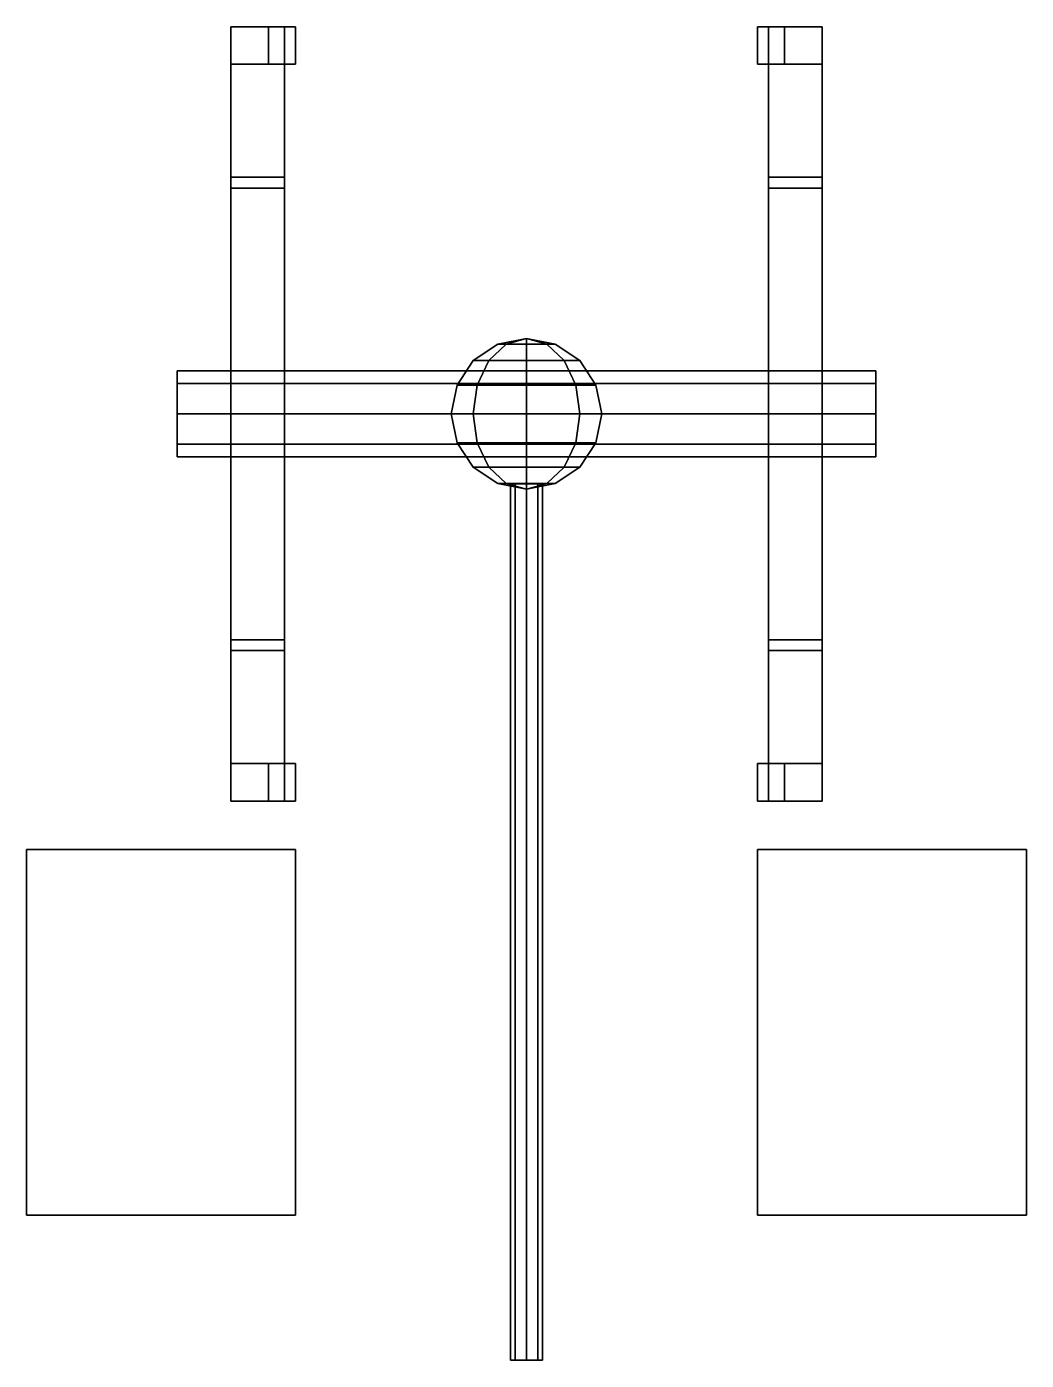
# Model space of a CAD drawing. Extents: x -0.93 to 0.93, y 0.06 to 2.54.
import ezdxf

# ---------------------------------------------------------------- set-up
doc = ezdxf.new("R2010")
doc.units = 0
doc.layers.add('REAR_AXLE', color=3, linetype='CONTINUOUS')

msp = doc.modelspace()

# ---------------------------------------------------------------- linework, layer by layer
at = {"layer": 'REAR_AXLE'}
for points in [[(-0.45, 2.54, 0.59), (-0.45, 2.54, 0.48), (-0.55, 2.54, 0.48), (-0.55, 2.54, 0.59)], [(-0.55, 2.54, 0.59), (-0.55, 2.54, 0.48), (-0.55, 2.47, 0.53), (-0.55, 2.47, 0.59)], [(-0.55, 2.54, 0.48), (-0.55, 2.26, 0.38), (-0.55, 2.24, 0.47), (-0.55, 2.47, 0.53)], [(-0.45, 2.54, 0.48), (-0.45, 2.26, 0.38), (-0.55, 2.26, 0.38), (-0.55, 2.54, 0.48)], [(-0.43, 2.54, 0.67), (-0.43, 2.54, 0.59), (-0.55, 2.54, 0.59), (-0.48, 2.54, 0.67)], [(-0.55, 2.54, 0.59), (-0.55, 2.47, 0.59), (-0.48, 2.47, 0.67), (-0.48, 2.54, 0.67)], [(-0.48, 2.54, 0.67), (-0.48, 2.47, 0.67), (-0.43, 2.47, 0.67), (-0.43, 2.54, 0.67)], [(-0.45, 2.47, 0.53), (-0.45, 2.54, 0.48), (-0.45, 2.54, 0.59), (-0.45, 2.47, 0.59)], [(-0.45, 2.24, 0.47), (-0.45, 2.26, 0.38), (-0.45, 2.54, 0.48), (-0.45, 2.47, 0.53)], [(-0.43, 2.54, 0.59), (-0.43, 2.47, 0.59), (-0.45, 2.47, 0.59), (-0.45, 2.54, 0.59)], [(-0.43, 2.47, 0.67), (-0.43, 2.47, 0.59), (-0.43, 2.54, 0.59), (-0.43, 2.54, 0.67)], [(0.43, 2.54, 0.67), (0.43, 2.54, 0.59), (0.43, 2.47, 0.59), (0.43, 2.47, 0.67)], [(0.48, 2.47, 0.67), (0.48, 2.54, 0.67), (0.43, 2.54, 0.67), (0.43, 2.47, 0.67)], [(0.43, 2.47, 0.59), (0.43, 2.54, 0.59), (0.45, 2.54, 0.59), (0.45, 2.47, 0.59)], [(0.48, 2.54, 0.67), (0.55, 2.54, 0.59), (0.43, 2.54, 0.59), (0.43, 2.54, 0.67)], [(0.45, 2.54, 0.48), (0.45, 2.26, 0.38), (0.45, 2.24, 0.47), (0.45, 2.47, 0.53)], [(0.55, 2.54, 0.48), (0.55, 2.26, 0.38), (0.45, 2.26, 0.38), (0.45, 2.54, 0.48)], [(0.45, 2.54, 0.59), (0.45, 2.54, 0.48), (0.45, 2.47, 0.53), (0.45, 2.47, 0.59)], [(0.55, 2.54, 0.59), (0.55, 2.54, 0.48), (0.45, 2.54, 0.48), (0.45, 2.54, 0.59)], [(0.55, 2.47, 0.59), (0.55, 2.54, 0.59), (0.48, 2.54, 0.67), (0.48, 2.47, 0.67)], [(0.55, 2.24, 0.47), (0.55, 2.26, 0.38), (0.55, 2.54, 0.48), (0.55, 2.47, 0.53)], [(0.55, 2.47, 0.53), (0.55, 2.54, 0.48), (0.55, 2.54, 0.59), (0.55, 2.47, 0.59)], [(-0.55, 2.47, 0.59), (-0.55, 2.47, 0.53), (-0.45, 2.47, 0.53), (-0.45, 2.47, 0.59)], [(-0.55, 2.47, 0.53), (-0.55, 2.24, 0.47), (-0.45, 2.24, 0.47), (-0.45, 2.47, 0.53)], [(-0.48, 2.47, 0.67), (-0.55, 2.47, 0.59), (-0.43, 2.47, 0.59), (-0.43, 2.47, 0.67)], [(0.43, 2.47, 0.67), (0.43, 2.47, 0.59), (0.55, 2.47, 0.59), (0.48, 2.47, 0.67)], [(0.45, 2.47, 0.53), (0.45, 2.24, 0.47), (0.55, 2.24, 0.47), (0.55, 2.47, 0.53)], [(0.45, 2.47, 0.59), (0.45, 2.47, 0.53), (0.55, 2.47, 0.53), (0.55, 2.47, 0.59)], [(-0.55, 2.26, 0.38), (-0.55, 1.82, 0.36), (-0.55, 1.82, 0.47), (-0.55, 2.24, 0.47)], [(-0.45, 2.26, 0.38), (-0.45, 1.82, 0.36), (-0.55, 1.82, 0.36), (-0.55, 2.26, 0.38)], [(-0.45, 1.82, 0.47), (-0.45, 1.82, 0.36), (-0.45, 2.26, 0.38), (-0.45, 2.24, 0.47)], [(0.45, 2.26, 0.38), (0.45, 1.82, 0.36), (0.45, 1.82, 0.47), (0.45, 2.24, 0.47)], [(0.55, 2.26, 0.38), (0.55, 1.82, 0.36), (0.45, 1.82, 0.36), (0.45, 2.26, 0.38)], [(0.55, 1.82, 0.47), (0.55, 1.82, 0.36), (0.55, 2.26, 0.38), (0.55, 2.24, 0.47)], [(-0.55, 2.24, 0.47), (-0.55, 1.82, 0.47), (-0.45, 1.82, 0.47), (-0.45, 2.24, 0.47)], [(0.45, 2.24, 0.47), (0.45, 1.82, 0.47), (0.55, 1.82, 0.47), (0.55, 2.24, 0.47)], [(-0.0536, 1.9493, 0.43), (0, 1.96, 0.43), (0, 1.96, 0.43), (-0.0379, 1.9493, 0.3921)], [(-0.0379, 1.9493, 0.4679), (0, 1.96, 0.43), (0, 1.96, 0.43), (-0.0536, 1.9493, 0.43)], [(-0.0379, 1.9493, 0.3921), (0, 1.96, 0.43), (0, 1.96, 0.43), (0, 1.9493, 0.3764)], [(0, 1.9493, 0.4836), (0, 1.96, 0.43), (0, 1.96, 0.43), (-0.0379, 1.9493, 0.4679)], [(0, 1.9493, 0.3764), (0, 1.96, 0.43), (0, 1.96, 0.43), (0.0379, 1.9493, 0.3921)], [(0.0379, 1.9493, 0.3921), (0, 1.96, 0.43), (0, 1.96, 0.43), (0.0536, 1.9493, 0.43)], [(0.0536, 1.9493, 0.43), (0, 1.96, 0.43), (0, 1.96, 0.43), (0.0379, 1.9493, 0.4679)], [(0.0379, 1.9493, 0.4679), (0, 1.96, 0.43), (0, 1.96, 0.43), (0, 1.9493, 0.4836)], [(-0.099, 1.919, 0.43), (-0.0536, 1.9493, 0.43), (-0.0379, 1.9493, 0.3921), (-0.07, 1.919, 0.36)], [(-0.07, 1.919, 0.5), (-0.0379, 1.9493, 0.4679), (-0.0536, 1.9493, 0.43), (-0.099, 1.919, 0.43)], [(-0.07, 1.919, 0.36), (-0.0379, 1.9493, 0.3921), (0, 1.9493, 0.3764), (0, 1.919, 0.331)], [(0, 1.919, 0.529), (0, 1.9493, 0.4836), (-0.0379, 1.9493, 0.4679), (-0.07, 1.919, 0.5)], [(0, 1.919, 0.331), (0, 1.9493, 0.3764), (0.0379, 1.9493, 0.3921), (0.07, 1.919, 0.36)], [(0.07, 1.919, 0.5), (0.0379, 1.9493, 0.4679), (0, 1.9493, 0.4836), (0, 1.919, 0.529)], [(0.07, 1.919, 0.36), (0.0379, 1.9493, 0.3921), (0.0536, 1.9493, 0.43), (0.099, 1.919, 0.43)], [(0.099, 1.919, 0.43), (0.0536, 1.9493, 0.43), (0.0379, 1.9493, 0.4679), (0.07, 1.919, 0.5)], [(-0.1293, 1.8736, 0.43), (-0.099, 1.919, 0.43), (-0.07, 1.919, 0.36), (-0.0915, 1.8736, 0.3385)], [(-0.0915, 1.8736, 0.5215), (-0.07, 1.919, 0.5), (-0.099, 1.919, 0.43), (-0.1293, 1.8736, 0.43)], [(-0.0915, 1.8736, 0.3385), (-0.07, 1.919, 0.36), (0, 1.919, 0.331), (0, 1.8736, 0.3007)], [(0, 1.8736, 0.5593), (0, 1.919, 0.529), (-0.07, 1.919, 0.5), (-0.0915, 1.8736, 0.5215)], [(0, 1.8736, 0.3007), (0, 1.919, 0.331), (0.07, 1.919, 0.36), (0.0915, 1.8736, 0.3385)], [(0.0915, 1.8736, 0.5215), (0.07, 1.919, 0.5), (0, 1.919, 0.529), (0, 1.8736, 0.5593)], [(0.0915, 1.8736, 0.3385), (0.07, 1.919, 0.36), (0.099, 1.919, 0.43), (0.1293, 1.8736, 0.43)], [(0.1293, 1.8736, 0.43), (0.099, 1.919, 0.43), (0.07, 1.919, 0.5), (0.0915, 1.8736, 0.5215)], [(0.65, 1.8766, 0.4866), (0.65, 1.9, 0.43), (-0.65, 1.9, 0.43), (-0.65, 1.8766, 0.4866)], [(0.65, 1.9, 0.43), (0.65, 1.8766, 0.3734), (-0.65, 1.8766, 0.3734), (-0.65, 1.9, 0.43)], [(0.65, 1.82, 0.51), (0.65, 1.8766, 0.4866), (-0.65, 1.8766, 0.4866), (-0.65, 1.82, 0.51)], [(0.65, 1.8766, 0.3734), (0.65, 1.82, 0.35), (-0.65, 1.82, 0.35), (-0.65, 1.8766, 0.3734)], [(-0.14, 1.82, 0.43), (-0.1293, 1.8736, 0.43), (-0.0915, 1.8736, 0.3385), (-0.099, 1.82, 0.331)], [(-0.099, 1.82, 0.529), (-0.0915, 1.8736, 0.5215), (-0.1293, 1.8736, 0.43), (-0.14, 1.82, 0.43)], [(-0.099, 1.82, 0.331), (-0.0915, 1.8736, 0.3385), (0, 1.8736, 0.3007), (0, 1.82, 0.29)], [(0, 1.82, 0.57), (0, 1.8736, 0.5593), (-0.0915, 1.8736, 0.5215), (-0.099, 1.82, 0.529)], [(0, 1.82, 0.29), (0, 1.8736, 0.3007), (0.0915, 1.8736, 0.3385), (0.099, 1.82, 0.331)], [(0.099, 1.82, 0.529), (0.0915, 1.8736, 0.5215), (0, 1.8736, 0.5593), (0, 1.82, 0.57)], [(0.099, 1.82, 0.331), (0.0915, 1.8736, 0.3385), (0.1293, 1.8736, 0.43), (0.14, 1.82, 0.43)], [(0.14, 1.82, 0.43), (0.1293, 1.8736, 0.43), (0.0915, 1.8736, 0.5215), (0.099, 1.82, 0.529)], [(0.65, 1.7634, 0.4866), (0.65, 1.82, 0.51), (-0.65, 1.82, 0.51), (-0.65, 1.7634, 0.4866)], [(0.65, 1.82, 0.35), (0.65, 1.7634, 0.3734), (-0.65, 1.7634, 0.3734), (-0.65, 1.82, 0.35)], [(-0.55, 1.38, 0.38), (-0.55, 1.82, 0.36), (-0.45, 1.82, 0.36), (-0.45, 1.38, 0.38)], [(-0.55, 1.82, 0.47), (-0.55, 1.82, 0.36), (-0.55, 1.38, 0.38), (-0.55, 1.4, 0.47)], [(-0.45, 1.4, 0.47), (-0.45, 1.82, 0.47), (-0.55, 1.82, 0.47), (-0.55, 1.4, 0.47)], [(-0.45, 1.38, 0.38), (-0.45, 1.82, 0.36), (-0.45, 1.82, 0.47), (-0.45, 1.4, 0.47)], [(-0.1293, 1.7664, 0.43), (-0.14, 1.82, 0.43), (-0.099, 1.82, 0.331), (-0.0915, 1.7664, 0.3385)], [(-0.0915, 1.7664, 0.5215), (-0.099, 1.82, 0.529), (-0.14, 1.82, 0.43), (-0.1293, 1.7664, 0.43)], [(-0.0915, 1.7664, 0.3385), (-0.099, 1.82, 0.331), (0, 1.82, 0.29), (0, 1.7664, 0.3007)], [(0, 1.7664, 0.5593), (0, 1.82, 0.57), (-0.099, 1.82, 0.529), (-0.0915, 1.7664, 0.5215)], [(0, 1.7664, 0.3007), (0, 1.82, 0.29), (0.099, 1.82, 0.331), (0.0915, 1.7664, 0.3385)], [(0.0915, 1.7664, 0.5215), (0.099, 1.82, 0.529), (0, 1.82, 0.57), (0, 1.7664, 0.5593)], [(0.0915, 1.7664, 0.3385), (0.099, 1.82, 0.331), (0.14, 1.82, 0.43), (0.1293, 1.7664, 0.43)], [(0.1293, 1.7664, 0.43), (0.14, 1.82, 0.43), (0.099, 1.82, 0.529), (0.0915, 1.7664, 0.5215)], [(0.45, 1.38, 0.38), (0.45, 1.82, 0.36), (0.55, 1.82, 0.36), (0.55, 1.38, 0.38)], [(0.45, 1.82, 0.47), (0.45, 1.82, 0.36), (0.45, 1.38, 0.38), (0.45, 1.4, 0.47)], [(0.55, 1.4, 0.47), (0.55, 1.82, 0.47), (0.45, 1.82, 0.47), (0.45, 1.4, 0.47)], [(0.55, 1.38, 0.38), (0.55, 1.82, 0.36), (0.55, 1.82, 0.47), (0.55, 1.4, 0.47)], [(0.65, 1.74, 0.43), (0.65, 1.7634, 0.4866), (-0.65, 1.7634, 0.4866), (-0.65, 1.74, 0.43)], [(0.65, 1.7634, 0.3734), (0.65, 1.74, 0.43), (-0.65, 1.74, 0.43), (-0.65, 1.7634, 0.3734)], [(-0.099, 1.721, 0.43), (-0.1293, 1.7664, 0.43), (-0.0915, 1.7664, 0.3385), (-0.07, 1.721, 0.36)], [(-0.07, 1.721, 0.5), (-0.0915, 1.7664, 0.5215), (-0.1293, 1.7664, 0.43), (-0.099, 1.721, 0.43)], [(-0.07, 1.721, 0.36), (-0.0915, 1.7664, 0.3385), (0, 1.7664, 0.3007), (0, 1.721, 0.331)], [(0, 1.721, 0.529), (0, 1.7664, 0.5593), (-0.0915, 1.7664, 0.5215), (-0.07, 1.721, 0.5)], [(0, 1.721, 0.331), (0, 1.7664, 0.3007), (0.0915, 1.7664, 0.3385), (0.07, 1.721, 0.36)], [(0.07, 1.721, 0.5), (0.0915, 1.7664, 0.5215), (0, 1.7664, 0.5593), (0, 1.721, 0.529)], [(0.07, 1.721, 0.36), (0.0915, 1.7664, 0.3385), (0.1293, 1.7664, 0.43), (0.099, 1.721, 0.43)], [(0.099, 1.721, 0.43), (0.1293, 1.7664, 0.43), (0.0915, 1.7664, 0.5215), (0.07, 1.721, 0.5)], [(-0.0536, 1.6907, 0.43), (-0.099, 1.721, 0.43), (-0.07, 1.721, 0.36), (-0.0379, 1.6907, 0.3921)], [(-0.0379, 1.6907, 0.4679), (-0.07, 1.721, 0.5), (-0.099, 1.721, 0.43), (-0.0536, 1.6907, 0.43)], [(-0.0379, 1.6907, 0.3921), (-0.07, 1.721, 0.36), (0, 1.721, 0.331), (0, 1.6907, 0.3764)], [(0, 1.6907, 0.4836), (0, 1.721, 0.529), (-0.07, 1.721, 0.5), (-0.0379, 1.6907, 0.4679)], [(0, 1.6907, 0.3764), (0, 1.721, 0.331), (0.07, 1.721, 0.36), (0.0379, 1.6907, 0.3921)], [(0.0379, 1.6907, 0.4679), (0.07, 1.721, 0.5), (0, 1.721, 0.529), (0, 1.6907, 0.4836)], [(0.0379, 1.6907, 0.3921), (0.07, 1.721, 0.36), (0.099, 1.721, 0.43), (0.0536, 1.6907, 0.43)], [(0.0536, 1.6907, 0.43), (0.099, 1.721, 0.43), (0.07, 1.721, 0.5), (0.0379, 1.6907, 0.4679)], [(0, 1.68, 0.43), (-0.0536, 1.6907, 0.43), (-0.0379, 1.6907, 0.3921), (0, 1.68, 0.43)], [(0, 1.68, 0.43), (-0.0379, 1.6907, 0.4679), (-0.0536, 1.6907, 0.43), (0, 1.68, 0.43)], [(0, 1.68, 0.43), (-0.0379, 1.6907, 0.3921), (0, 1.6907, 0.3764), (0, 1.68, 0.43)], [(0, 1.68, 0.43), (0, 1.6907, 0.4836), (-0.0379, 1.6907, 0.4679), (0, 1.68, 0.43)], [(-0.0212, 1.69, 0.4512), (-0.03, 1.69, 0.43), (-0.03, 0.06, 0.59), (-0.0212, 0.06, 0.6112)], [(-0.03, 1.69, 0.43), (-0.0212, 1.69, 0.4088), (-0.0212, 0.06, 0.5688), (-0.03, 0.06, 0.59)], [(0, 1.69, 0.46), (-0.0212, 1.69, 0.4512), (-0.0212, 0.06, 0.6112), (0, 0.06, 0.62)], [(-0.0212, 1.69, 0.4088), (0, 1.69, 0.4), (0, 0.06, 0.56), (-0.0212, 0.06, 0.5688)], [(0, 1.68, 0.43), (0, 1.6907, 0.3764), (0.0379, 1.6907, 0.3921), (0, 1.68, 0.43)], [(0, 1.68, 0.43), (0.0379, 1.6907, 0.3921), (0.0536, 1.6907, 0.43), (0, 1.68, 0.43)], [(0, 1.68, 0.43), (0.0536, 1.6907, 0.43), (0.0379, 1.6907, 0.4679), (0, 1.68, 0.43)], [(0, 1.68, 0.43), (0.0379, 1.6907, 0.4679), (0, 1.6907, 0.4836), (0, 1.68, 0.43)], [(0.0212, 1.69, 0.4512), (0, 1.69, 0.46), (0, 0.06, 0.62), (0.0212, 0.06, 0.6112)], [(0, 1.69, 0.4), (0.0212, 1.69, 0.4088), (0.0212, 0.06, 0.5688), (0, 0.06, 0.56)], [(0.03, 1.69, 0.43), (0.0212, 1.69, 0.4512), (0.0212, 0.06, 0.6112), (0.03, 0.06, 0.59)], [(0.0212, 1.69, 0.4088), (0.03, 1.69, 0.43), (0.03, 0.06, 0.59), (0.0212, 0.06, 0.5688)], [(-0.55, 1.4, 0.47), (-0.55, 1.38, 0.38), (-0.55, 1.1, 0.48), (-0.55, 1.17, 0.53)], [(-0.45, 1.17, 0.53), (-0.45, 1.4, 0.47), (-0.55, 1.4, 0.47), (-0.55, 1.17, 0.53)], [(-0.45, 1.1, 0.48), (-0.45, 1.38, 0.38), (-0.45, 1.4, 0.47), (-0.45, 1.17, 0.53)], [(0.45, 1.4, 0.47), (0.45, 1.38, 0.38), (0.45, 1.1, 0.48), (0.45, 1.17, 0.53)], [(0.55, 1.17, 0.53), (0.55, 1.4, 0.47), (0.45, 1.4, 0.47), (0.45, 1.17, 0.53)], [(0.55, 1.1, 0.48), (0.55, 1.38, 0.38), (0.55, 1.4, 0.47), (0.55, 1.17, 0.53)], [(-0.55, 1.1, 0.48), (-0.55, 1.38, 0.38), (-0.45, 1.38, 0.38), (-0.45, 1.1, 0.48)], [(0.45, 1.1, 0.48), (0.45, 1.38, 0.38), (0.55, 1.38, 0.38), (0.55, 1.1, 0.48)], [(-0.55, 1.17, 0.53), (-0.55, 1.1, 0.48), (-0.55, 1.1, 0.59), (-0.55, 1.17, 0.59)], [(-0.45, 1.17, 0.59), (-0.45, 1.17, 0.53), (-0.55, 1.17, 0.53), (-0.55, 1.17, 0.59)], [(-0.55, 1.17, 0.59), (-0.55, 1.1, 0.59), (-0.48, 1.1, 0.67), (-0.48, 1.17, 0.67)], [(-0.43, 1.17, 0.67), (-0.43, 1.17, 0.59), (-0.55, 1.17, 0.59), (-0.48, 1.17, 0.67)], [(-0.48, 1.17, 0.67), (-0.48, 1.1, 0.67), (-0.43, 1.1, 0.67), (-0.43, 1.17, 0.67)], [(-0.45, 1.1, 0.59), (-0.45, 1.1, 0.48), (-0.45, 1.17, 0.53), (-0.45, 1.17, 0.59)], [(-0.43, 1.17, 0.59), (-0.43, 1.1, 0.59), (-0.45, 1.1, 0.59), (-0.45, 1.17, 0.59)], [(-0.43, 1.1, 0.67), (-0.43, 1.1, 0.59), (-0.43, 1.17, 0.59), (-0.43, 1.17, 0.67)], [(0.43, 1.1, 0.59), (0.43, 1.17, 0.59), (0.45, 1.17, 0.59), (0.45, 1.1, 0.59)], [(0.48, 1.17, 0.67), (0.55, 1.17, 0.59), (0.43, 1.17, 0.59), (0.43, 1.17, 0.67)], [(0.48, 1.1, 0.67), (0.48, 1.17, 0.67), (0.43, 1.17, 0.67), (0.43, 1.1, 0.67)], [(0.43, 1.17, 0.67), (0.43, 1.17, 0.59), (0.43, 1.1, 0.59), (0.43, 1.1, 0.67)], [(0.45, 1.17, 0.53), (0.45, 1.1, 0.48), (0.45, 1.1, 0.59), (0.45, 1.17, 0.59)], [(0.55, 1.17, 0.59), (0.55, 1.17, 0.53), (0.45, 1.17, 0.53), (0.45, 1.17, 0.59)], [(0.55, 1.1, 0.59), (0.55, 1.17, 0.59), (0.48, 1.17, 0.67), (0.48, 1.1, 0.67)], [(0.55, 1.1, 0.59), (0.55, 1.1, 0.48), (0.55, 1.17, 0.53), (0.55, 1.17, 0.59)], [(-0.55, 1.1, 0.59), (-0.55, 1.1, 0.48), (-0.45, 1.1, 0.48), (-0.45, 1.1, 0.59)], [(-0.48, 1.1, 0.67), (-0.55, 1.1, 0.59), (-0.43, 1.1, 0.59), (-0.43, 1.1, 0.67)], [(0.43, 1.1, 0.67), (0.43, 1.1, 0.59), (0.55, 1.1, 0.59), (0.48, 1.1, 0.67)], [(0.45, 1.1, 0.59), (0.45, 1.1, 0.48), (0.55, 1.1, 0.48), (0.55, 1.1, 0.59)], [(-0.43, 1.01, 0.94), (-0.43, 1.01, 0.38), (-0.93, 1.01, 0.38), (-0.93, 1.01, 0.94)], [(-0.43, 1.01, 0.38), (-0.43, 0.33, 0.38), (-0.93, 0.33, 0.38), (-0.93, 1.01, 0.38)], [(-0.93, 1.01, 0.94), (-0.93, 0.33, 0.94), (-0.43, 0.33, 0.94), (-0.43, 1.01, 0.94)], [(-0.93, 1.01, 0.38), (-0.93, 0.33, 0.38), (-0.93, 0.33, 0.94), (-0.93, 1.01, 0.94)], [(-0.43, 0.33, 0.94), (-0.43, 0.33, 0.38), (-0.43, 1.01, 0.38), (-0.43, 1.01, 0.94)], [(0.43, 1.01, 0.38), (0.43, 0.33, 0.38), (0.43, 0.33, 0.94), (0.43, 1.01, 0.94)], [(0.93, 1.01, 0.94), (0.93, 1.01, 0.38), (0.43, 1.01, 0.38), (0.43, 1.01, 0.94)], [(0.93, 1.01, 0.38), (0.93, 0.33, 0.38), (0.43, 0.33, 0.38), (0.43, 1.01, 0.38)], [(0.43, 1.01, 0.94), (0.43, 0.33, 0.94), (0.93, 0.33, 0.94), (0.93, 1.01, 0.94)], [(0.93, 0.33, 0.94), (0.93, 0.33, 0.38), (0.93, 1.01, 0.38), (0.93, 1.01, 0.94)], [(-0.93, 0.33, 0.94), (-0.93, 0.33, 0.38), (-0.43, 0.33, 0.38), (-0.43, 0.33, 0.94)], [(0.43, 0.33, 0.94), (0.43, 0.33, 0.38), (0.93, 0.33, 0.38), (0.93, 0.33, 0.94)]]:
    msp.add_3dface(points, dxfattribs=at)

doc.saveas('drawing.dxf')
